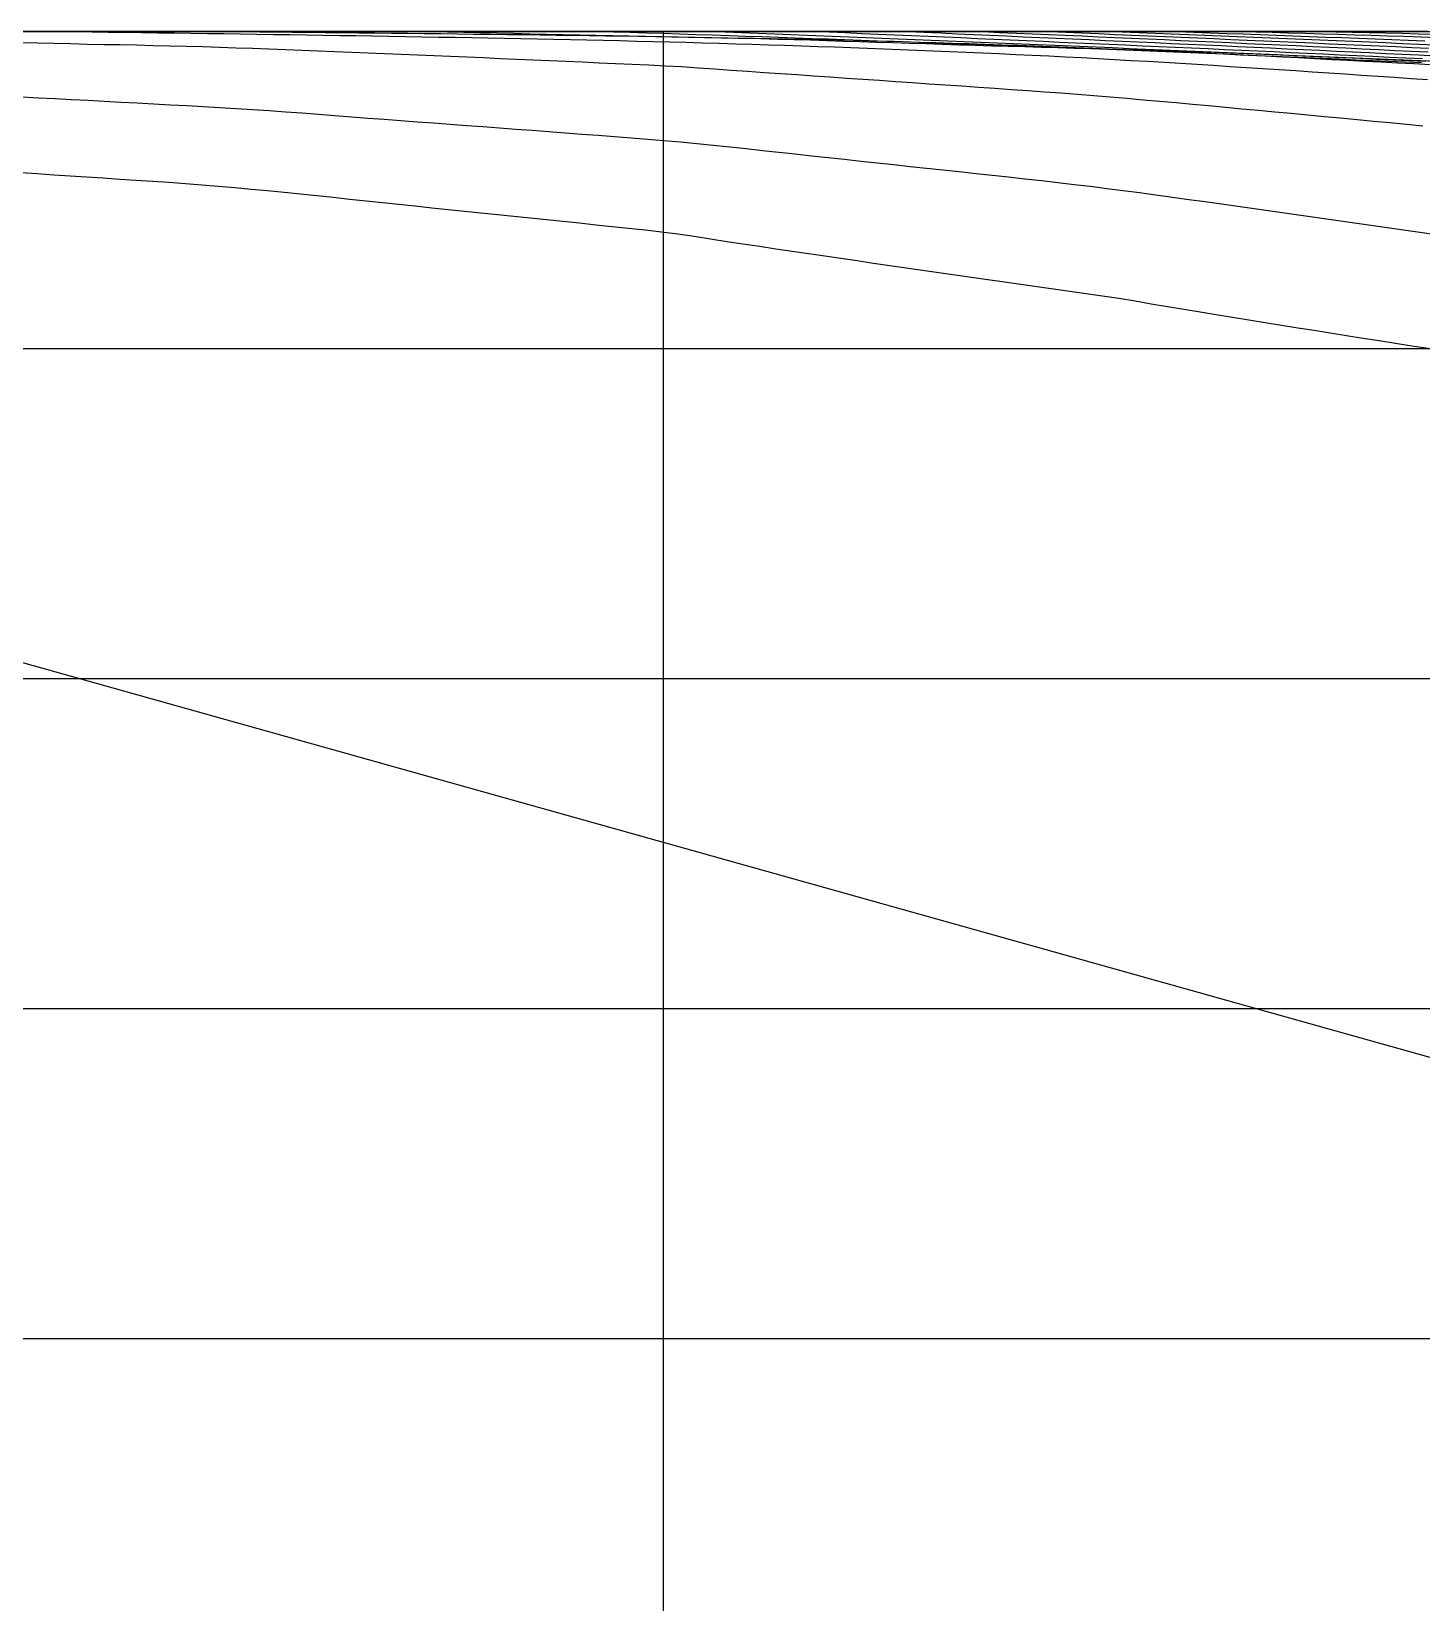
# Model space of a CAD drawing. Header units: millimetres. Extents: x 219888 to 472088, y 91183 to 209983.
# Drawn here: x 408261 to 416687, y 131820 to 141340 of the extents above; entities that cross this region are included whole.
import ezdxf

# ---------------------------------------------------------------- set-up
doc = ezdxf.new("R2010")
doc.units = ezdxf.units.MM
doc.layers.add('Waterlines', color=7, linetype='Continuous')
doc.layers.add('网格线和标注', color=7, linetype='Continuous')

msp = doc.modelspace()

# ---------------------------------------------------------------- linework, layer by layer
at = {"layer": 'Waterlines', "color": 135}
for points in [[(416768.764, 141321.416), (416668.744, 141323.916), (416568.694, 141326.416), (416468.664, 141328.926), (416368.634, 141331.436), (416268.584, 141333.946), (416168.544, 141336.466), (416068.474, 141338.976), (416039.914, 141339.696), (415969.054, 141339.696), (415868.834, 141339.696), (415768.454, 141339.696), (415668.374, 141339.696), (415568.474, 141339.696), (415468.284, 141339.696), (415368.514, 141339.696), (415268.534, 141339.696), (415168.134, 141339.696), (415067.944, 141339.696), (414967.954, 141339.696), (414867.884, 141339.696), (414767.664, 141339.696), (414667.594, 141339.696), (414567.534, 141339.696), (414467.504, 141339.696), (414367.414, 141339.696), (414267.544, 141339.696), (414167.614, 141339.696), (414067.624, 141339.696), (413967.464, 141339.696), (413867.194, 141339.696), (413766.904, 141339.696), (413666.804, 141339.696), (413566.814, 141339.696), (413466.684, 141339.696), (413366.664, 141339.696), (413266.624, 141339.696), (413166.604, 141339.696), (413066.524, 141339.696), (412966.474, 141339.696), (412866.404, 141339.696), (412766.334, 141339.696), (412666.194, 141339.696), (412566.094, 141339.696), (412465.984, 141339.696), (412365.904, 141339.696), (412265.784, 141339.696), (412165.914, 141339.696), (412065.764, 141339.696), (411965.664, 141339.696), (411865.534, 141339.696), (411765.424, 141339.696), (411665.334, 141339.696), (411565.244, 141339.696), (411465.204, 141339.696), (411365.074, 141339.696), (411265.224, 141339.696), (411165.124, 141339.696), (411065.014, 141339.696), (410964.934, 141339.696), (410864.814, 141339.696), (410764.724, 141339.696), (410664.654, 141339.696), (410564.554, 141339.696), (410464.474, 141339.696), (410364.364, 141339.696), (410264.304, 141339.696), (410164.274, 141339.696), (410064.154, 141339.696), (409964.074, 141339.696), (409863.964, 141339.696), (409763.944, 141339.696), (409663.844, 141339.696), (409563.994, 141339.696), (409463.834, 141339.696), (409363.744, 141339.696), (409263.664, 141339.696), (409163.614, 141339.696), (409063.544, 141339.696), (408963.554, 141339.696), (408863.384, 141339.696), (408763.364, 141339.696), (408663.444, 141339.696), (408563.384, 141339.696), (408463.404, 141339.696), (408363.494, 141339.696), (408263.344, 141339.696), (408163.234, 141339.696)], [(416771.904, 141338.096), (416683.974, 141339.696), (416672.424, 141339.696), (416572.184, 141339.696), (416471.934, 141339.696), (416371.764, 141339.696), (416271.644, 141339.696), (416171.484, 141339.696), (416071.604, 141339.696), (415971.694, 141339.696), (415871.854, 141339.696), (415771.374, 141339.696), (415671.194, 141339.696), (415571.134, 141339.696), (415470.834, 141339.696), (415370.844, 141339.696), (415270.854, 141339.696), (415170.664, 141339.696), (415070.594, 141339.696), (414970.774, 141339.696), (414870.794, 141339.696), (414770.744, 141339.696), (414670.394, 141339.696), (414570.364, 141339.696), (414469.994, 141339.696), (414369.894, 141339.696), (414269.874, 141339.696), (414169.764, 141339.696), (414069.744, 141339.696), (413969.724, 141339.696), (413869.504, 141339.696), (413769.424, 141339.696), (413669.364, 141339.696), (413569.204, 141339.696), (413469.314, 141339.696), (413369.064, 141339.696), (413268.904, 141339.696), (413168.974, 141339.696), (413068.844, 141339.696), (412968.764, 141339.696), (412868.734, 141339.696), (412768.444, 141339.696), (412668.494, 141339.696), (412568.404, 141339.696), (412468.314, 141339.696), (412368.464, 141339.696), (412268.324, 141339.696), (412168.194, 141339.696), (412068.154, 141339.696), (411967.984, 141339.696), (411867.974, 141339.696), (411767.844, 141339.696), (411667.724, 141339.696), (411567.374, 141339.696), (411467.314, 141339.696), (411367.274, 141339.696), (411267.074, 141339.696), (411167.124, 141339.696), (411066.934, 141339.696), (410966.794, 141339.696), (410866.674, 141339.696), (410766.734, 141339.696), (410666.654, 141339.696), (410566.524, 141339.696), (410466.454, 141339.696), (410366.374, 141339.696), (410266.294, 141339.696), (410166.224, 141339.696), (410066.124, 141339.696), (409966.044, 141339.696), (409865.914, 141339.696), (409765.864, 141339.696), (409665.734, 141339.696), (409565.634, 141339.696), (409465.544, 141339.696), (409365.444, 141339.696), (409265.364, 141339.696), (409165.234, 141339.696), (409065.134, 141339.696), (408965.034, 141339.696), (408864.924, 141339.696), (408764.854, 141339.696), (408664.764, 141339.696), (408564.644, 141339.696), (408464.584, 141339.696), (408364.484, 141339.696), (408264.384, 141339.696), (408164.314, 141339.696)], [(416770.134, 141257.686), (416670.204, 141261.736), (416570.304, 141265.796), (416470.364, 141269.866), (416370.404, 141273.936), (416270.414, 141278.016), (416170.494, 141282.096), (416070.554, 141286.186), (415970.654, 141290.286), (415870.724, 141294.386), (415770.744, 141298.486), (415670.814, 141302.596), (415570.854, 141306.706), (415470.954, 141310.816), (415370.954, 141314.936), (415271.024, 141319.056), (415171.094, 141323.176), (415071.134, 141327.296), (414971.174, 141331.416), (414871.244, 141335.546), (414770.324, 141339.696), (414671.594, 141339.696), (414571.464, 141339.696), (414471.404, 141339.696), (414371.274, 141339.696), (414271.194, 141339.696), (414171.304, 141339.696), (414071.314, 141339.696), (413971.354, 141339.696), (413871.304, 141339.696), (413771.354, 141339.696), (413671.704, 141339.696), (413571.524, 141339.696), (413471.474, 141339.696), (413371.444, 141339.696), (413271.464, 141339.696), (413171.334, 141339.696), (413071.344, 141339.696), (412971.184, 141339.696), (412871.114, 141339.696), (412771.264, 141339.696), (412671.244, 141339.696), (412571.284, 141339.696), (412471.274, 141339.696), (412371.024, 141339.696), (412271.004, 141339.696), (412171.004, 141339.696), (412070.964, 141339.696), (411971.144, 141339.696), (411871.014, 141339.696), (411770.944, 141339.696), (411670.834, 141339.696), (411570.734, 141339.696), (411470.854, 141339.696), (411370.784, 141339.696), (411270.714, 141339.696), (411170.684, 141339.696), (411070.624, 141339.696), (410970.654, 141339.696), (410870.644, 141339.696), (410770.704, 141339.696), (410670.544, 141339.696), (410570.614, 141339.696), (410470.504, 141339.696), (410370.604, 141339.696), (410270.504, 141339.696), (410170.614, 141339.696), (410070.494, 141339.696), (409970.634, 141339.696), (409870.444, 141339.696), (409770.454, 141339.696), (409670.364, 141339.696), (409570.414, 141339.696), (409470.464, 141339.696), (409370.204, 141339.696), (409270.194, 141339.696), (409170.034, 141339.696), (409070.074, 141339.696), (408969.984, 141339.696), (408870.024, 141339.696), (408769.934, 141339.696), (408669.884, 141339.696), (408569.854, 141339.696), (408469.904, 141339.696), (408369.864, 141339.696), (408269.804, 141339.696), (408169.814, 141339.696)], [(416769.524, 141190.676), (416669.654, 141195.486), (416569.804, 141200.276), (416469.874, 141205.056), (416370.024, 141209.806), (416270.064, 141214.536), (416170.194, 141219.236), (416070.294, 141223.926), (415970.394, 141228.606), (415870.494, 141233.256), (415770.574, 141237.896), (415670.714, 141242.526), (415570.854, 141247.126), (415470.884, 141251.736), (415370.964, 141256.316), (415271.114, 141260.886), (415171.164, 141265.446), (415071.264, 141269.996), (414971.384, 141274.536), (414871.564, 141279.056), (414771.634, 141283.576), (414671.684, 141288.096), (414571.864, 141292.596), (414471.874, 141297.096), (414371.984, 141301.586), (414272.124, 141306.066), (414172.174, 141310.546), (414072.244, 141315.026), (413972.394, 141319.496), (413872.524, 141323.966), (413772.594, 141328.436), (413672.754, 141332.896), (413572.764, 141337.366), (413520.564, 141339.696), (413473.364, 141339.696), (413373.304, 141339.696), (413272.994, 141339.696), (413173.044, 141339.696), (413072.824, 141339.696), (412972.854, 141339.696), (412872.814, 141339.696), (412772.794, 141339.696), (412672.804, 141339.696), (412572.794, 141339.696), (412472.814, 141339.696), (412372.894, 141339.696), (412272.974, 141339.696), (412172.834, 141339.696), (412072.874, 141339.696), (411972.914, 141339.696), (411872.904, 141339.696), (411772.994, 141339.696), (411673.014, 141339.696), (411572.814, 141339.696), (411472.894, 141339.696), (411372.894, 141339.696), (411272.974, 141339.696), (411172.964, 141339.696), (411072.964, 141339.696), (410973.074, 141339.696), (410873.144, 141339.696), (410773.204, 141339.696), (410672.924, 141339.696), (410572.974, 141339.696), (410472.894, 141339.696), (410372.874, 141339.696), (410272.764, 141339.696), (410172.814, 141339.696), (410072.744, 141339.696), (409972.784, 141339.696), (409872.724, 141339.696), (409772.704, 141339.696), (409672.674, 141339.696), (409572.674, 141339.696), (409472.654, 141339.696), (409372.644, 141339.696), (409272.674, 141339.696), (409172.664, 141339.696), (409072.594, 141339.696), (408972.654, 141339.696), (408872.674, 141339.696), (408772.704, 141339.696), (408672.644, 141339.696), (408572.684, 141339.696), (408472.654, 141339.696), (408372.674, 141339.696), (408272.624, 141339.696), (408172.644, 141339.696)], [(416780.604, 141302.026), (416680.614, 141305.126), (416580.684, 141308.226), (416480.704, 141311.326), (416380.774, 141314.416), (416280.774, 141317.496), (416180.814, 141320.566), (416080.924, 141323.636), (415980.984, 141326.706), (415881.054, 141329.776), (415781.064, 141332.836), (415681.114, 141335.896), (415557.124, 141339.696), (415481.794, 141339.696), (415381.724, 141339.696), (415281.454, 141339.696), (415181.344, 141339.696), (415081.554, 141339.696), (414981.394, 141339.696), (414881.674, 141339.696), (414781.794, 141339.696), (414681.574, 141339.696), (414581.434, 141339.696), (414481.364, 141339.696), (414381.294, 141339.696), (414281.324, 141339.696), (414181.284, 141339.696), (414081.294, 141339.696), (413981.344, 141339.696), (413881.404, 141339.696), (413781.304, 141339.696), (413681.484, 141339.696), (413581.444, 141339.696), (413481.634, 141339.696), (413381.584, 141339.696), (413281.654, 141339.696), (413181.694, 141339.696), (413081.444, 141339.696), (412981.544, 141339.696), (412881.554, 141339.696), (412781.294, 141339.696), (412681.394, 141339.696), (412581.274, 141339.696), (412481.414, 141339.696), (412381.314, 141339.696), (412281.214, 141339.696), (412181.424, 141339.696), (412081.274, 141339.696), (411981.224, 141339.696), (411881.164, 141339.696), (411781.134, 141339.696), (411681.114, 141339.696), (411581.324, 141339.696), (411481.284, 141339.696), (411381.264, 141339.696), (411281.234, 141339.696), (411181.204, 141339.696), (411081.184, 141339.696), (410981.184, 141339.696), (410881.164, 141339.696), (410781.154, 141339.696), (410681.134, 141339.696), (410581.114, 141339.696), (410481.074, 141339.696), (410381.084, 141339.696), (410281.064, 141339.696), (410181.024, 141339.696), (410081.014, 141339.696), (409981.194, 141339.696), (409881.174, 141339.696), (409781.154, 141339.696), (409681.084, 141339.696), (409581.094, 141339.696), (409481.094, 141339.696), (409381.054, 141339.696), (409281.044, 141339.696), (409181.044, 141339.696), (409081.054, 141339.696), (408981.014, 141339.696), (408881.004, 141339.696), (408781.034, 141339.696), (408680.994, 141339.696), (408580.974, 141339.696), (408480.954, 141339.696), (408380.974, 141339.696), (408280.954, 141339.696), (408180.944, 141339.696)], [(416780.264, 141157.596), (416680.334, 141161.636), (416580.474, 141165.616), (416480.614, 141169.566), (416380.484, 141173.506), (416280.484, 141177.466), (416180.794, 141181.466), (416080.884, 141185.576), (415981.104, 141189.776), (415881.124, 141194.036), (415781.384, 141198.256), (415681.284, 141202.416), (415581.354, 141206.426), (415481.364, 141210.236), (415381.644, 141213.816), (415281.524, 141217.176), (415181.494, 141220.346), (415081.494, 141223.366), (414981.664, 141226.276), (414881.554, 141229.126), (414781.554, 141231.926), (414681.574, 141234.686), (414581.644, 141237.446), (414481.744, 141240.206), (414381.704, 141242.996), (414281.744, 141245.816), (414181.724, 141248.686), (414081.814, 141251.616), (413981.764, 141254.626), (413881.874, 141257.686), (413781.874, 141260.806), (413681.894, 141263.956), (413581.954, 141267.136), (413481.954, 141270.336), (413382.014, 141273.536), (413282.104, 141276.726), (413182.134, 141279.906), (413082.284, 141283.046), (412982.234, 141286.126), (412882.354, 141289.116), (412782.354, 141291.986), (412682.614, 141294.656), (412582.684, 141297.076), (412482.554, 141299.226), (412382.574, 141301.166), (412282.544, 141303.006), (412182.554, 141304.836), (412082.544, 141306.726), (411982.384, 141308.716), (411882.394, 141310.796), (411782.374, 141312.946), (411682.424, 141315.136), (411582.424, 141317.356), (411482.414, 141319.606), (411382.454, 141321.866), (411282.424, 141324.146), (411182.424, 141326.436), (411082.484, 141328.726), (410982.384, 141331.006), (410882.534, 141333.266), (410782.714, 141335.496), (410682.824, 141337.666), (410583.154, 141339.546), (410552.024, 141339.696), (410482.584, 141339.696), (410382.594, 141339.696), (410282.644, 141339.696), (410182.594, 141339.696), (410082.544, 141339.696), (409982.674, 141339.696), (409882.624, 141339.696), (409782.614, 141339.696), (409682.594, 141339.696), (409582.574, 141339.696), (409482.584, 141339.696), (409382.564, 141339.696), (409282.574, 141339.696), (409182.534, 141339.696), (409082.534, 141339.696), (408982.494, 141339.696), (408882.474, 141339.696), (408782.524, 141339.696), (408682.474, 141339.696), (408582.484, 141339.696), (408482.494, 141339.696), (408382.484, 141339.696), (408282.464, 141339.696), (408182.464, 141339.696)], [(416687.034, 141148.816), (416586.984, 141153.246), (416487.134, 141157.696), (416387.124, 141162.156), (416287.194, 141166.616), (416187.284, 141171.056), (416087.354, 141175.476), (415987.464, 141179.866), (415887.554, 141184.226), (415787.564, 141188.566), (415687.644, 141192.856), (415587.814, 141197.106), (415487.884, 141201.316), (415387.964, 141205.496), (415287.954, 141209.626), (415188.124, 141213.716), (415088.194, 141217.766), (414988.264, 141221.776), (414888.334, 141225.746), (414788.384, 141229.676), (414688.534, 141233.556), (414588.544, 141237.416), (414488.584, 141241.246), (414388.634, 141245.036), (414288.734, 141248.806), (414188.804, 141252.556), (414088.844, 141256.276), (413988.884, 141259.976), (413888.954, 141263.646), (413789.044, 141267.306), (413689.064, 141270.946), (413589.184, 141274.566), (413489.234, 141278.166), (413389.324, 141281.746), (413289.344, 141285.306), (413189.384, 141288.856), (413089.444, 141292.386), (412989.544, 141295.896), (412889.564, 141299.386), (412789.604, 141302.856), (412689.674, 141306.316), (412589.744, 141309.746), (412489.784, 141313.156), (412389.814, 141316.546), (412289.944, 141319.906), (412189.894, 141323.236), (412089.944, 141326.536), (411990.074, 141329.776), (411890.194, 141332.946), (411790.524, 141335.986), (411690.804, 141338.686), (411636.184, 141339.696), (411590.284, 141339.696), (411490.264, 141339.696), (411390.304, 141339.696), (411290.274, 141339.696), (411190.334, 141339.696), (411090.264, 141339.696), (410990.234, 141339.696), (410890.234, 141339.696), (410790.204, 141339.696), (410690.214, 141339.696), (410590.154, 141339.696), (410490.154, 141339.696), (410390.314, 141339.696), (410290.244, 141339.696), (410190.194, 141339.696), (410090.234, 141339.696), (409990.184, 141339.696), (409890.174, 141339.696), (409790.174, 141339.696), (409690.164, 141339.696), (409590.144, 141339.696), (409490.124, 141339.696), (409390.104, 141339.696), (409290.084, 141339.696), (409190.054, 141339.696), (409090.084, 141339.696), (408990.104, 141339.696), (408890.024, 141339.696), (408790.084, 141339.696), (408690.024, 141339.696), (408590.024, 141339.696), (408490.014, 141339.696), (408390.014, 141339.696), (408290.004, 141339.696), (408189.984, 141339.696)], [(416699.124, 141339.696), (416599.134, 141339.696), (416498.884, 141339.696), (416398.694, 141339.696), (416298.644, 141339.696), (416198.694, 141339.696), (416098.584, 141339.696), (415998.504, 141339.696), (415898.554, 141339.696), (415798.624, 141339.696), (415698.464, 141339.696), (415598.554, 141339.696), (415498.364, 141339.696), (415398.384, 141339.696), (415298.364, 141339.696), (415198.344, 141339.696), (415098.264, 141339.696), (414998.174, 141339.696), (414898.084, 141339.696), (414798.244, 141339.696), (414698.074, 141339.696), (414597.984, 141339.696), (414497.924, 141339.696), (414397.924, 141339.696), (414297.984, 141339.696), (414197.824, 141339.696), (414097.834, 141339.696), (413997.924, 141339.696), (413898.034, 141339.696), (413797.754, 141339.696), (413697.814, 141339.696), (413597.814, 141339.696), (413497.754, 141339.696), (413397.594, 141339.696), (413297.484, 141339.696), (413197.424, 141339.696), (413097.454, 141339.696), (412997.244, 141339.696), (412897.124, 141339.696), (412797.234, 141339.696), (412697.124, 141339.696), (412597.074, 141339.696), (412497.004, 141339.696), (412396.984, 141339.696), (412296.934, 141339.696), (412196.844, 141339.696), (412096.814, 141339.696), (411996.744, 141339.696), (411896.674, 141339.696), (411796.844, 141339.696), (411696.754, 141339.696), (411596.624, 141339.696), (411496.574, 141339.696), (411396.484, 141339.696), (411296.424, 141339.696), (411196.334, 141339.696), (411096.274, 141339.696), (410996.424, 141339.696), (410896.344, 141339.696), (410796.304, 141339.696), (410696.194, 141339.696), (410596.174, 141339.696), (410496.104, 141339.696), (410396.034, 141339.696), (410295.984, 141339.696), (410195.934, 141339.696), (410095.884, 141339.696), (409995.794, 141339.696), (409895.774, 141339.696), (409795.744, 141339.696), (409695.674, 141339.696), (409595.624, 141339.696), (409495.554, 141339.696), (409395.704, 141339.696), (409295.634, 141339.696), (409195.594, 141339.696), (409095.564, 141339.696), (408995.494, 141339.696), (408895.444, 141339.696), (408795.374, 141339.696), (408695.324, 141339.696), (408595.284, 141339.696), (408495.214, 141339.696), (408395.154, 141339.696), (408295.114, 141339.696), (408195.064, 141339.696)], [(416691.764, 141173.436), (416591.774, 141178.206), (416491.954, 141182.946), (416392.034, 141187.666), (416292.234, 141192.356), (416192.254, 141197.026), (416092.374, 141201.676), (415992.474, 141206.306), (415892.544, 141210.916), (415792.644, 141215.506), (415692.764, 141220.076), (415592.844, 141224.636), (415492.994, 141229.176), (415393.034, 141233.706), (415293.174, 141238.216), (415193.264, 141242.716), (415093.314, 141247.196), (414993.444, 141251.666), (414893.534, 141256.136), (414793.594, 141260.586), (414693.664, 141265.026), (414593.824, 141269.446), (414493.934, 141273.866), (414393.994, 141278.286), (414294.094, 141282.686), (414194.174, 141287.076), (414094.264, 141291.466), (413994.394, 141295.846), (413894.434, 141300.226), (413794.614, 141304.596), (413694.684, 141308.956), (413594.734, 141313.326), (413494.864, 141317.686), (413394.934, 141322.036), (413295.034, 141326.386), (413195.064, 141330.746), (413095.254, 141335.086), (412989.494, 141339.696), (412895.824, 141339.696), (412795.804, 141339.696), (412695.584, 141339.696), (412595.534, 141339.696), (412495.504, 141339.696), (412395.564, 141339.696), (412295.394, 141339.696), (412195.324, 141339.696), (412095.394, 141339.696), (411995.374, 141339.696), (411895.324, 141339.696), (411795.284, 141339.696), (411695.334, 141339.696), (411595.364, 141339.696), (411495.384, 141339.696), (411395.364, 141339.696), (411295.374, 141339.696), (411195.364, 141339.696), (411095.314, 141339.696), (410995.284, 141339.696), (410895.254, 141339.696), (410795.394, 141339.696), (410695.244, 141339.696), (410595.194, 141339.696), (410495.124, 141339.696), (410395.224, 141339.696), (410295.194, 141339.696), (410195.154, 141339.696), (410095.134, 141339.696), (409995.154, 141339.696), (409895.224, 141339.696), (409795.134, 141339.696), (409695.234, 141339.696), (409595.194, 141339.696), (409495.264, 141339.696), (409395.334, 141339.696), (409295.694, 141339.696), (409195.614, 141339.696), (409095.654, 141339.696), (408995.444, 141339.696), (408895.284, 141339.696), (408795.254, 141339.696), (408695.234, 141339.696), (408595.334, 141339.696), (408495.174, 141339.696), (408395.094, 141339.696), (408295.254, 141339.696), (408195.214, 141339.696)], [(416705.054, 141339.696), (416605.174, 141339.696), (416504.844, 141339.696), (416404.584, 141339.696), (416304.654, 141339.696), (416204.404, 141339.696), (416104.354, 141339.696), (416004.404, 141339.696), (415904.494, 141339.696), (415804.514, 141339.696), (415704.464, 141339.696), (415604.424, 141339.696), (415504.374, 141339.696), (415404.214, 141339.696), (415304.244, 141339.696), (415204.024, 141339.696), (415104.154, 141339.696), (415003.944, 141339.696), (414903.754, 141339.696), (414803.784, 141339.696), (414703.654, 141339.696), (414603.754, 141339.696), (414503.654, 141339.696), (414403.664, 141339.696), (414303.434, 141339.696), (414203.414, 141339.696), (414103.514, 141339.696), (414003.624, 141339.696), (413903.464, 141339.696), (413803.274, 141339.696), (413703.384, 141339.696), (413603.234, 141339.696), (413503.154, 141339.696), (413403.074, 141339.696), (413302.794, 141339.696), (413202.804, 141339.696), (413102.594, 141339.696), (413002.664, 141339.696), (412902.524, 141339.696), (412802.374, 141339.696), (412702.554, 141339.696), (412602.444, 141339.696), (412502.334, 141339.696), (412402.264, 141339.696), (412302.164, 141339.696), (412202.094, 141339.696), (412102.014, 141339.696), (412001.944, 141339.696), (411901.854, 141339.696), (411801.764, 141339.696), (411701.684, 141339.696), (411601.784, 141339.696), (411501.684, 141339.696), (411401.594, 141339.696), (411301.504, 141339.696), (411201.424, 141339.696), (411101.324, 141339.696), (411001.244, 141339.696), (410901.174, 141339.696), (410801.084, 141339.696), (410701.184, 141339.696), (410601.104, 141339.696), (410501.044, 141339.696), (410400.934, 141339.696), (410300.884, 141339.696), (410200.754, 141339.696), (410100.704, 141339.696), (410000.654, 141339.696), (409900.564, 141339.696), (409800.474, 141339.696), (409700.414, 141339.696), (409600.334, 141339.696), (409500.274, 141339.696), (409400.204, 141339.696), (409300.134, 141339.696), (409200.084, 141339.696), (409099.984, 141339.696), (409000.114, 141339.696), (408900.024, 141339.696), (408799.964, 141339.696), (408699.884, 141339.696), (408599.814, 141339.696), (408499.734, 141339.696), (408399.684, 141339.696), (408299.604, 141339.696), (408199.534, 141339.696)], [(416705.854, 141281.616), (416605.814, 141285.316), (416505.774, 141289.026), (416405.784, 141292.746), (416305.754, 141296.466), (416205.764, 141300.186), (416105.814, 141303.906), (416005.804, 141307.636), (415905.804, 141311.366), (415805.824, 141315.096), (415705.794, 141318.836), (415605.804, 141322.566), (415505.854, 141326.296), (415405.844, 141330.036), (415305.794, 141333.776), (415205.884, 141337.506), (415147.414, 141339.696), (415106.254, 141339.696), (415006.174, 141339.696), (414906.034, 141339.696), (414805.994, 141339.696), (414705.854, 141339.696), (414605.984, 141339.696), (414505.684, 141339.696), (414405.844, 141339.696), (414305.734, 141339.696), (414206.054, 141339.696), (414105.634, 141339.696), (414005.384, 141339.696), (413905.234, 141339.696), (413805.324, 141339.696), (413705.104, 141339.696), (413605.094, 141339.696), (413505.034, 141339.696), (413404.974, 141339.696), (413305.004, 141339.696), (413204.754, 141339.696), (413104.704, 141339.696), (413004.664, 141339.696), (412904.614, 141339.696), (412804.544, 141339.696), (412704.474, 141339.696), (412604.384, 141339.696), (412504.324, 141339.696), (412404.274, 141339.696), (412304.334, 141339.696), (412204.174, 141339.696), (412104.134, 141339.696), (412004.314, 141339.696), (411904.204, 141339.696), (411804.214, 141339.696), (411704.094, 141339.696), (411603.894, 141339.696), (411503.684, 141339.696), (411403.604, 141339.696), (411303.524, 141339.696), (411203.364, 141339.696), (411103.324, 141339.696), (411003.234, 141339.696), (410903.274, 141339.696), (410803.184, 141339.696), (410703.104, 141339.696), (410603.034, 141339.696), (410502.984, 141339.696), (410402.944, 141339.696), (410302.864, 141339.696), (410202.814, 141339.696), (410102.764, 141339.696), (410002.724, 141339.696), (409902.704, 141339.696), (409802.424, 141339.696), (409702.354, 141339.696), (409602.304, 141339.696), (409502.464, 141339.696), (409402.364, 141339.696), (409302.274, 141339.696), (409202.184, 141339.696), (409102.074, 141339.696), (409002.004, 141339.696), (408901.924, 141339.696), (408801.844, 141339.696), (408701.774, 141339.696), (408601.664, 141339.696), (408501.594, 141339.696), (408401.534, 141339.696), (408301.464, 141339.696), (408201.394, 141339.696)], [(416717.064, 141339.696), (416617.094, 141339.696), (416517.114, 141339.696), (416417.234, 141339.696), (416317.044, 141339.696), (416217.124, 141339.696), (416117.194, 141339.696), (416017.004, 141339.696), (415917.074, 141339.696), (415817.134, 141339.696), (415717.154, 141339.696), (415617.094, 141339.696), (415517.034, 141339.696), (415416.884, 141339.696), (415317.014, 141339.696), (415216.854, 141339.696), (415116.804, 141339.696), (415016.874, 141339.696), (414916.804, 141339.696), (414817.054, 141339.696), (414717.054, 141339.696), (414617.124, 141339.696), (414516.824, 141339.696), (414416.804, 141339.696), (414316.614, 141339.696), (414216.624, 141339.696), (414116.514, 141339.696), (414016.524, 141339.696), (413916.494, 141339.696), (413816.504, 141339.696), (413716.454, 141339.696), (413616.664, 141339.696), (413516.594, 141339.696), (413416.514, 141339.696), (413316.464, 141339.696), (413216.394, 141339.696), (413116.354, 141339.696), (413016.294, 141339.696), (412916.454, 141339.696), (412816.414, 141339.696), (412716.334, 141339.696), (412616.284, 141339.696), (412516.244, 141339.696), (412416.164, 141339.696), (412316.124, 141339.696), (412216.104, 141339.696), (412116.264, 141339.696), (412016.204, 141339.696), (411916.174, 141339.696), (411816.114, 141339.696), (411716.064, 141339.696), (411616.004, 141339.696), (411515.924, 141339.696), (411415.904, 141339.696), (411315.864, 141339.696), (411215.844, 141339.696), (411116.034, 141339.696), (411015.944, 141339.696), (410915.884, 141339.696), (410815.834, 141339.696), (410715.814, 141339.696), (410615.774, 141339.696), (410515.714, 141339.696), (410415.694, 141339.696), (410315.684, 141339.696), (410215.614, 141339.696), (410115.584, 141339.696), (410015.544, 141339.696), (409915.524, 141339.696), (409815.514, 141339.696), (409715.464, 141339.696), (409615.444, 141339.696), (409515.424, 141339.696), (409415.404, 141339.696), (409315.534, 141339.696), (409215.494, 141339.696), (409115.474, 141339.696), (409015.454, 141339.696), (408915.384, 141339.696), (408815.394, 141339.696), (408715.294, 141339.696), (408615.304, 141339.696), (408515.264, 141339.696), (408415.244, 141339.696), (408315.224, 141339.696), (408215.154, 141339.696)], [(416712.184, 141156.756), (416612.254, 141161.436), (416512.354, 141166.076), (416412.444, 141170.666), (416312.614, 141175.206), (416212.704, 141179.716), (416112.784, 141184.176), (416012.934, 141188.596), (415913.004, 141192.986), (415813.014, 141197.346), (415713.144, 141201.666), (415613.264, 141205.956), (415513.374, 141210.216), (415413.464, 141214.466), (415313.484, 141218.696), (415213.614, 141222.896), (415113.684, 141227.096), (415013.784, 141231.276), (414913.814, 141235.456), (414813.894, 141239.626), (414713.984, 141243.786), (414614.084, 141247.946), (414514.184, 141252.086), (414414.194, 141256.226), (414314.324, 141260.356), (414214.364, 141264.486), (414114.484, 141268.606), (414014.504, 141272.726), (413914.594, 141276.846), (413814.704, 141280.946), (413714.774, 141285.056), (413614.784, 141289.156), (413514.884, 141293.256), (413414.984, 141297.346), (413315.044, 141301.436), (413215.064, 141305.526), (413115.214, 141309.616), (413015.264, 141313.706), (412915.334, 141317.786), (412815.374, 141321.866), (412715.484, 141325.946), (412615.554, 141330.026), (412515.694, 141334.106), (412415.784, 141338.186), (412378.744, 141339.696), (412315.364, 141339.696), (412216.214, 141339.696), (412116.064, 141339.696), (412016.044, 141339.696), (411916.044, 141339.696), (411816.154, 141339.696), (411716.064, 141339.696), (411615.944, 141339.696), (411516.074, 141339.696), (411416.014, 141339.696), (411315.924, 141339.696), (411215.904, 141339.696), (411115.884, 141339.696), (411016.014, 141339.696), (410915.994, 141339.696), (410815.974, 141339.696), (410715.984, 141339.696), (410615.964, 141339.696), (410515.944, 141339.696), (410415.954, 141339.696), (410315.984, 141339.696), (410215.964, 141339.696), (410115.944, 141339.696), (410015.954, 141339.696), (409915.904, 141339.696), (409815.764, 141339.696), (409715.754, 141339.696), (409615.944, 141339.696), (409515.744, 141339.696), (409415.914, 141339.696), (409315.744, 141339.696), (409215.874, 141339.696), (409115.844, 141339.696), (409015.814, 141339.696), (408915.824, 141339.696), (408815.794, 141339.696), (408715.784, 141339.696), (408615.794, 141339.696), (408515.774, 141339.696), (408415.694, 141339.696), (408315.684, 141339.696), (408215.674, 141339.696)], [(416722.924, 141339.696), (416622.964, 141339.696), (416522.794, 141339.696), (416422.524, 141339.696), (416322.424, 141339.696), (416222.404, 141339.696), (416122.464, 141339.696), (416022.334, 141339.696), (415922.294, 141339.696), (415822.244, 141339.696), (415722.254, 141339.696), (415622.344, 141339.696), (415522.254, 141339.696), (415422.354, 141339.696), (415322.244, 141339.696), (415222.484, 141339.696), (415122.294, 141339.696), (415022.214, 141339.696), (414922.164, 141339.696), (414822.044, 141339.696), (414722.074, 141339.696), (414621.894, 141339.696), (414522.014, 141339.696), (414421.884, 141339.696), (414321.754, 141339.696), (414221.694, 141339.696), (414121.604, 141339.696), (414021.574, 141339.696), (413921.744, 141339.696), (413821.684, 141339.696), (413721.614, 141339.696), (413621.564, 141339.696), (413521.514, 141339.696), (413421.394, 141339.696), (413321.334, 141339.696), (413221.304, 141339.696), (413121.184, 141339.696), (413021.124, 141339.696), (412921.294, 141339.696), (412821.224, 141339.696), (412721.144, 141339.696), (412621.054, 141339.696), (412520.994, 141339.696), (412420.904, 141339.696), (412320.844, 141339.696), (412221.014, 141339.696), (412120.934, 141339.696), (412020.884, 141339.696), (411920.814, 141339.696), (411820.764, 141339.696), (411720.714, 141339.696), (411620.634, 141339.696), (411520.564, 141339.696), (411420.524, 141339.696), (411320.474, 141339.696), (411220.374, 141339.696), (411120.324, 141339.696), (411020.454, 141339.696), (410920.364, 141339.696), (410820.294, 141339.696), (410720.184, 141339.696), (410620.124, 141339.696), (410520.214, 141339.696), (410420.104, 141339.696), (410320.074, 141339.696), (410219.964, 141339.696), (410119.944, 141339.696), (410019.924, 141339.696), (409919.884, 141339.696), (409819.884, 141339.696), (409719.954, 141339.696), (409619.804, 141339.696), (409519.924, 141339.696), (409419.824, 141339.696), (409319.884, 141339.696), (409219.954, 141339.696), (409119.974, 141339.696), (409019.864, 141339.696), (408919.784, 141339.696), (408819.814, 141339.696), (408719.564, 141339.696), (408619.594, 141339.696), (408519.404, 141339.696), (408419.454, 141339.696), (408319.284, 141339.696), (408219.374, 141339.696)], [(416722.344, 141046.046), (416622.674, 141052.966), (416522.864, 141059.856), (416423.064, 141066.716), (416323.324, 141073.526), (416223.474, 141080.306), (416123.754, 141087.036), (416024.024, 141093.726), (415924.254, 141100.366), (415824.444, 141106.966), (415724.584, 141113.496), (415624.784, 141119.966), (415524.984, 141126.366), (415425.214, 141132.676), (415325.344, 141138.906), (415225.504, 141145.016), (415125.714, 141151.026), (415025.924, 141156.906), (414926.094, 141162.666), (414826.214, 141168.296), (414726.324, 141173.796), (414626.334, 141179.156), (414526.564, 141184.366), (414426.614, 141189.436), (414326.834, 141194.336), (414226.864, 141199.116), (414126.944, 141203.726), (414027.014, 141208.206), (413927.114, 141212.546), (413827.224, 141216.756), (413727.184, 141220.866), (413627.344, 141224.876), (413527.464, 141228.806), (413427.504, 141232.686), (413327.664, 141236.506), (413227.654, 141240.256), (413127.774, 141243.926), (413027.844, 141247.496), (412927.854, 141250.966), (412827.904, 141254.336), (412727.934, 141257.596), (412627.984, 141260.746), (412528.044, 141263.776), (412428.084, 141266.716), (412328.094, 141269.546), (412228.124, 141272.266), (412128.154, 141274.896), (412028.174, 141277.436), (411928.214, 141279.886), (411828.254, 141282.256), (411728.264, 141284.546), (411628.294, 141286.756), (411528.284, 141288.896), (411428.304, 141290.966), (411328.284, 141292.986), (411228.374, 141294.946), (411128.304, 141296.856), (411028.344, 141298.726), (410928.344, 141300.556), (410828.364, 141302.346), (410728.374, 141304.106), (410628.394, 141305.836), (410528.344, 141307.536), (410428.404, 141309.206), (410328.344, 141310.856), (410228.344, 141312.486), (410128.334, 141314.086), (410028.374, 141315.666), (409928.384, 141317.216), (409828.364, 141318.756), (409728.374, 141320.276), (409628.424, 141321.766), (409528.394, 141323.246), (409428.404, 141324.706), (409328.384, 141326.146), (409228.354, 141327.566), (409128.414, 141328.966), (409028.374, 141330.346), (408928.354, 141331.696), (408828.414, 141333.026), (408728.404, 141334.326), (408628.334, 141335.596), (408528.074, 141336.796), (408427.624, 141337.846), (408328.824, 141338.636), (408228.414, 141339.026)], [(416726.434, 141213.616), (416626.524, 141218.506), (416526.694, 141223.376), (416426.814, 141228.206), (416326.904, 141233.016), (416227.034, 141237.776), (416127.164, 141242.506), (416027.264, 141247.206), (415927.374, 141251.866), (415827.494, 141256.506), (415727.564, 141261.106), (415627.664, 141265.696), (415527.734, 141270.256), (415427.834, 141274.786), (415327.984, 141279.296), (415228.054, 141283.796), (415128.154, 141288.276), (415028.224, 141292.746), (414928.374, 141297.196), (414828.414, 141301.636), (414728.544, 141306.056), (414628.594, 141310.476), (414528.714, 141314.886), (414428.784, 141319.286), (414328.884, 141323.686), (414228.994, 141328.076), (414129.104, 141332.456), (414029.174, 141336.846), (413964.244, 141339.696), (413928.874, 141339.696), (413829.704, 141339.696), (413729.544, 141339.696), (413629.554, 141339.696), (413529.494, 141339.696), (413429.374, 141339.696), (413329.504, 141339.696), (413229.414, 141339.696), (413129.354, 141339.696), (413029.364, 141339.696), (412929.364, 141339.696), (412829.464, 141339.696), (412729.564, 141339.696), (412629.524, 141339.696), (412529.534, 141339.696), (412429.564, 141339.696), (412329.554, 141339.696), (412229.734, 141339.696), (412129.544, 141339.696), (412029.494, 141339.696), (411929.564, 141339.696), (411829.584, 141339.696), (411729.644, 141339.696), (411629.374, 141339.696), (411529.364, 141339.696), (411429.484, 141339.696), (411329.344, 141339.696), (411229.254, 141339.696), (411129.354, 141339.696), (411029.324, 141339.696), (410929.254, 141339.696), (410829.234, 141339.696), (410729.244, 141339.696), (410629.204, 141339.696), (410529.184, 141339.696), (410429.244, 141339.696), (410329.214, 141339.696), (410229.224, 141339.696), (410129.174, 141339.696), (410029.204, 141339.696), (409929.194, 141339.696), (409829.184, 141339.696), (409729.214, 141339.696), (409629.224, 141339.696), (409529.174, 141339.696), (409429.164, 141339.696), (409329.324, 141339.696), (409229.304, 141339.696), (409129.254, 141339.696), (409029.264, 141339.696), (408929.274, 141339.696), (408829.234, 141339.696), (408729.184, 141339.696), (408629.224, 141339.696), (408529.184, 141339.696), (408429.164, 141339.696), (408329.204, 141339.696), (408229.194, 141339.696)], [(416728.404, 141236.886), (416628.644, 141241.346), (416528.684, 141245.806), (416428.754, 141250.246), (416328.894, 141254.676), (416229.014, 141259.096), (416129.064, 141263.516), (416029.144, 141267.916), (415929.254, 141272.306), (415829.374, 141276.696), (415729.414, 141281.076), (415629.524, 141285.446), (415529.594, 141289.816), (415429.694, 141294.166), (415329.864, 141298.516), (415229.894, 141302.866), (415129.974, 141307.206), (415030.134, 141311.536), (414930.144, 141315.866), (414830.274, 141320.196), (414730.324, 141324.526), (414630.394, 141328.846), (414530.524, 141333.166), (414430.564, 141337.486), (414379.404, 141339.696), (414331.294, 141339.696), (414231.224, 141339.696), (414130.914, 141339.696), (414030.784, 141339.696), (413930.794, 141339.696), (413830.954, 141339.696), (413730.834, 141339.696), (413630.884, 141339.696), (413530.694, 141339.696), (413430.874, 141339.696), (413330.894, 141339.696), (413230.984, 141339.696), (413131.024, 141339.696), (413031.034, 141339.696), (412930.934, 141339.696), (412830.894, 141339.696), (412730.844, 141339.696), (412630.684, 141339.696), (412530.804, 141339.696), (412430.534, 141339.696), (412330.654, 141339.696), (412230.724, 141339.696), (412130.584, 141339.696), (412030.554, 141339.696), (411930.674, 141339.696), (411830.624, 141339.696), (411730.614, 141339.696), (411630.624, 141339.696), (411530.654, 141339.696), (411430.674, 141339.696), (411330.654, 141339.696), (411230.644, 141339.696), (411130.674, 141339.696), (411030.634, 141339.696), (410930.724, 141339.696), (410830.664, 141339.696), (410730.634, 141339.696), (410630.614, 141339.696), (410530.554, 141339.696), (410430.614, 141339.696), (410330.564, 141339.696), (410230.544, 141339.696), (410130.544, 141339.696), (410030.664, 141339.696), (409930.654, 141339.696), (409830.574, 141339.696), (409730.614, 141339.696), (409630.614, 141339.696), (409530.524, 141339.696), (409430.584, 141339.696), (409330.574, 141339.696), (409230.574, 141339.696), (409130.484, 141339.696), (409030.514, 141339.696), (408930.504, 141339.696), (408830.454, 141339.696), (408730.514, 141339.696), (408630.484, 141339.696), (408530.484, 141339.696), (408430.414, 141339.696), (408330.454, 141339.696), (408230.404, 141339.696)], [(416739.874, 141137.846), (416640.074, 141143.036), (416540.064, 141148.166), (416440.084, 141153.276), (416340.354, 141158.366), (416240.504, 141163.506), (416140.424, 141168.746), (416040.434, 141174.066), (415941.244, 141179.376), (415841.414, 141184.706), (415741.404, 141189.976), (415641.474, 141195.106), (415541.514, 141200.106), (415441.674, 141204.936), (415341.684, 141209.616), (415241.814, 141214.156), (415141.884, 141218.586), (415041.944, 141222.896), (414942.024, 141227.116), (414842.084, 141231.236), (414742.094, 141235.276), (414642.254, 141239.216), (414542.264, 141243.086), (414442.364, 141246.866), (414342.374, 141250.556), (414242.454, 141254.166), (414142.544, 141257.676), (414042.534, 141261.096), (413942.534, 141264.416), (413842.584, 141267.636), (413742.654, 141270.736), (413642.684, 141273.706), (413542.674, 141276.546), (413442.684, 141279.246), (413342.734, 141281.786), (413242.714, 141284.196), (413142.714, 141286.486), (413042.674, 141288.646), (412942.604, 141290.696), (412842.634, 141292.646), (412742.614, 141294.506), (412642.944, 141296.296), (412542.944, 141298.066), (412443.004, 141299.876), (412343.224, 141301.836), (412243.114, 141303.896), (412143.124, 141305.836), (412043.164, 141307.536), (411943.114, 141309.106), (411842.934, 141310.586), (411743.064, 141311.996), (411643.034, 141313.376), (411543.074, 141314.716), (411442.924, 141316.036), (411343.224, 141317.336), (411243.034, 141318.606), (411143.044, 141319.846), (411042.884, 141321.056), (410942.894, 141322.236), (410842.904, 141323.396), (410742.884, 141324.536), (410642.684, 141325.676), (410542.644, 141326.796), (410442.634, 141327.916), (410342.644, 141329.026), (410242.624, 141330.126), (410142.654, 141331.206), (410042.594, 141332.286), (409942.624, 141333.356), (409842.634, 141334.406), (409742.534, 141335.436), (409642.724, 141336.436), (409542.794, 141337.406), (409442.724, 141338.306), (409342.964, 141339.096), (409242.944, 141339.686), (409142.814, 141339.996), (409043.024, 141339.996), (408942.914, 141339.796), (408902.644, 141339.696), (408842.604, 141339.696), (408742.644, 141339.696), (408642.684, 141339.696), (408542.644, 141339.696), (408442.544, 141339.696), (408342.664, 141339.696), (408242.534, 141339.696)], [(416694.284, 140766.366), (416594.664, 140775.856), (416494.924, 140785.336), (416395.284, 140794.796), (416295.524, 140804.246), (416195.874, 140813.666), (416096.184, 140823.076), (415996.444, 140832.476), (415896.674, 140841.846), (415796.964, 140851.186), (415697.234, 140860.496), (415597.564, 140869.776), (415497.854, 140879.006), (415398.094, 140888.196), (415298.484, 140897.316), (415198.724, 140906.386), (415099.144, 140915.366), (414999.304, 140924.276), (414899.564, 140933.046), (414799.994, 140941.636), (414700.114, 140949.996), (414600.294, 140957.926), (414500.434, 140965.416), (414400.464, 140972.626), (414300.414, 140979.696), (414200.414, 140986.686), (414100.524, 140993.626), (414000.604, 141000.546), (413900.754, 141007.456), (413800.774, 141014.356), (413700.934, 141021.246), (413600.964, 141028.126), (413501.004, 141035.016), (413401.114, 141041.886), (413301.214, 141048.756), (413201.354, 141055.626), (413101.434, 141062.506), (413001.494, 141069.376), (412901.604, 141076.256), (412801.704, 141083.136), (412701.804, 141090.016), (412601.894, 141096.906), (412501.934, 141103.826), (412401.954, 141110.756), (412301.764, 141117.756), (412201.454, 141124.936), (412102.504, 141130.126), (412002.224, 141134.786), (411902.184, 141139.356), (411802.074, 141143.896), (411702.064, 141148.386), (411602.004, 141152.856), (411501.944, 141157.296), (411401.944, 141161.706), (411301.934, 141166.096), (411201.884, 141170.466), (411101.834, 141174.806), (411001.704, 141179.136), (410901.664, 141183.426), (410801.604, 141187.696), (410701.544, 141191.936), (410601.484, 141196.146), (410501.434, 141200.326), (410401.374, 141204.476), (410301.294, 141208.586), (410201.304, 141212.646), (410101.164, 141216.666), (410001.124, 141220.626), (409901.024, 141224.526), (409800.964, 141228.356), (409700.814, 141232.096), (409600.734, 141235.716), (409500.594, 141239.196), (409400.554, 141242.506), (409300.364, 141245.626), (409200.194, 141248.526), (409100.074, 141251.196), (409000.014, 141253.606), (408899.834, 141255.796), (408799.554, 141257.816), (408700.134, 141259.736), (408599.814, 141261.716), (408499.694, 141263.846), (408399.504, 141266.096), (408299.494, 141268.426), (408199.244, 141270.796)], [(416760.054, 140108.806), (416660.944, 140123.016), (416562.084, 140137.196), (416463.004, 140151.406), (416364.054, 140165.596), (416265.014, 140179.796), (416166.114, 140193.966), (416067.044, 140208.156), (415968.084, 140222.306), (415869.074, 140236.446), (415770.154, 140250.556), (415670.974, 140264.666), (415571.974, 140278.716), (415473.074, 140292.706), (415374.154, 140306.646), (415275.004, 140320.526), (415176.084, 140334.266), (415076.934, 140347.876), (414978.024, 140361.246), (414878.764, 140374.396), (414779.564, 140387.186), (414680.444, 140399.526), (414581.124, 140411.406), (414481.634, 140422.886), (414382.224, 140434.056), (414282.814, 140445.026), (414183.294, 140455.896), (414083.844, 140466.696), (413984.404, 140477.466), (413884.924, 140488.216), (413785.474, 140498.936), (413686.064, 140509.646), (413586.604, 140520.356), (413487.254, 140531.046), (413387.764, 140541.746), (413288.354, 140552.436), (413188.894, 140563.146), (413089.514, 140573.846), (412990.074, 140584.556), (412890.634, 140595.296), (412791.374, 140606.036), (412691.954, 140616.826), (412592.524, 140627.686), (412493.404, 140638.536), (412393.914, 140649.196), (412294.274, 140659.246), (412194.684, 140668.466), (412094.894, 140677.056), (411995.254, 140685.216), (411895.424, 140693.156), (411795.784, 140700.926), (411695.974, 140708.606), (411596.294, 140716.196), (411496.594, 140723.716), (411396.864, 140731.206), (411297.134, 140738.656), (411197.424, 140746.086), (411097.714, 140753.496), (410997.904, 140760.906), (410898.144, 140768.316), (410798.424, 140775.726), (410698.684, 140783.156), (410598.934, 140790.626), (410499.354, 140798.126), (410399.634, 140805.696), (410299.964, 140813.356), (410200.234, 140821.066), (410100.734, 140828.756), (410000.854, 140836.376), (409901.224, 140843.786), (409801.374, 140850.956), (409701.534, 140857.816), (409601.814, 140864.376), (409501.884, 140870.676), (409402.064, 140876.726), (409302.224, 140882.586), (409202.344, 140888.296), (409102.484, 140893.886), (409002.664, 140899.386), (408902.814, 140904.806), (408802.924, 140910.166), (408703.124, 140915.456), (408603.224, 140920.716), (408503.334, 140925.926), (408403.454, 140931.106), (408303.524, 140936.246), (408203.704, 140941.356)], [(416726.404, 139418.406), (416627.464, 139433.716), (416528.694, 139449.066), (416429.924, 139464.486), (416331.094, 139479.996), (416232.314, 139495.586), (416133.554, 139511.266), (416034.784, 139527.036), (415936.004, 139542.876), (415837.294, 139558.786), (415738.624, 139574.746), (415639.934, 139590.776), (415541.244, 139606.866), (415442.564, 139623.016), (415343.984, 139639.216), (415245.264, 139655.496), (415146.674, 139671.826), (415048.254, 139688.236), (414949.794, 139704.806), (414851.164, 139721.276), (414752.104, 139736.386), (414653.024, 139750.826), (414554.024, 139765.046), (414454.954, 139779.166), (414355.964, 139793.226), (414256.804, 139807.286), (414157.864, 139821.316), (414058.724, 139835.376), (413959.754, 139849.436), (413860.754, 139863.516), (413761.764, 139877.636), (413662.774, 139891.796), (413563.804, 139905.996), (413464.804, 139920.266), (413365.744, 139934.586), (413266.854, 139948.936), (413167.854, 139963.356), (413068.914, 139977.816), (412969.994, 139992.336), (412871.134, 140006.896), (412772.184, 140021.536), (412673.424, 140036.226), (412574.484, 140051.036), (412475.734, 140065.946), (412376.964, 140081.066), (412278.334, 140096.476), (412179.244, 140111.006), (412079.824, 140123.456), (411980.524, 140134.796), (411880.944, 140145.706), (411781.454, 140156.356), (411682.064, 140166.846), (411582.604, 140177.226), (411482.994, 140187.566), (411383.584, 140197.836), (411284.084, 140208.086), (411184.614, 140218.326), (411085.104, 140228.566), (410985.624, 140238.826), (410886.134, 140249.106), (410786.724, 140259.426), (410687.224, 140269.816), (410587.764, 140280.266), (410488.354, 140290.776), (410388.944, 140301.336), (410289.564, 140311.906), (410190.054, 140322.466), (410090.614, 140332.966), (409991.194, 140343.376), (409891.814, 140353.626), (409792.184, 140363.706), (409692.744, 140373.516), (409593.194, 140383.006), (409493.644, 140392.096), (409394.064, 140400.716), (409294.504, 140408.806), (409194.564, 140416.446), (409094.794, 140423.656), (408995.034, 140430.526), (408895.274, 140437.156), (408795.454, 140443.626), (408695.854, 140450.016), (408595.974, 140456.426), (408496.154, 140462.916), (408396.344, 140469.546), (408296.554, 140476.316), (408196.724, 140483.166)], [(399835.384, 139430.676), (399933.774, 139426.006), (400032.374, 139421.266), (400134.714, 139416.296), (400235.404, 139411.336), (400334.594, 139406.396), (400433.334, 139401.426), (400530.944, 139396.446), (400630.444, 139391.306), (400736.034, 139385.786), (400838.904, 139380.336), (400938.944, 139374.966), (401042.214, 139369.346), (401143.844, 139363.746), (401242.824, 139358.216), (401342.524, 139352.576), (401440.254, 139346.976), (401538.404, 139341.276), (401636.164, 139335.516), (401736.594, 139329.526), (445189.414, 127146.376)]]:
    msp.add_lwpolyline(points, dxfattribs=at)
at = {"layer": '网格线和标注', "color": 0}
for p, q in [((236017.754, 141339.386), (458092.724, 141339.386)), ((236017.754, 139419.386), (458092.724, 139419.386)), ((236017.754, 137419.386), (458092.724, 137419.386)), ((236017.754, 135419.386), (458092.724, 135419.386)), ((236017.754, 133419.386), (458092.724, 133419.386))]:
    msp.add_line(p, q, dxfattribs=at)
at = {"layer": '网格线和标注'}
msp.add_line((412090.694, 141339.386), (412090.694, 125419.386), dxfattribs=at)

doc.saveas('drawing.dxf')
